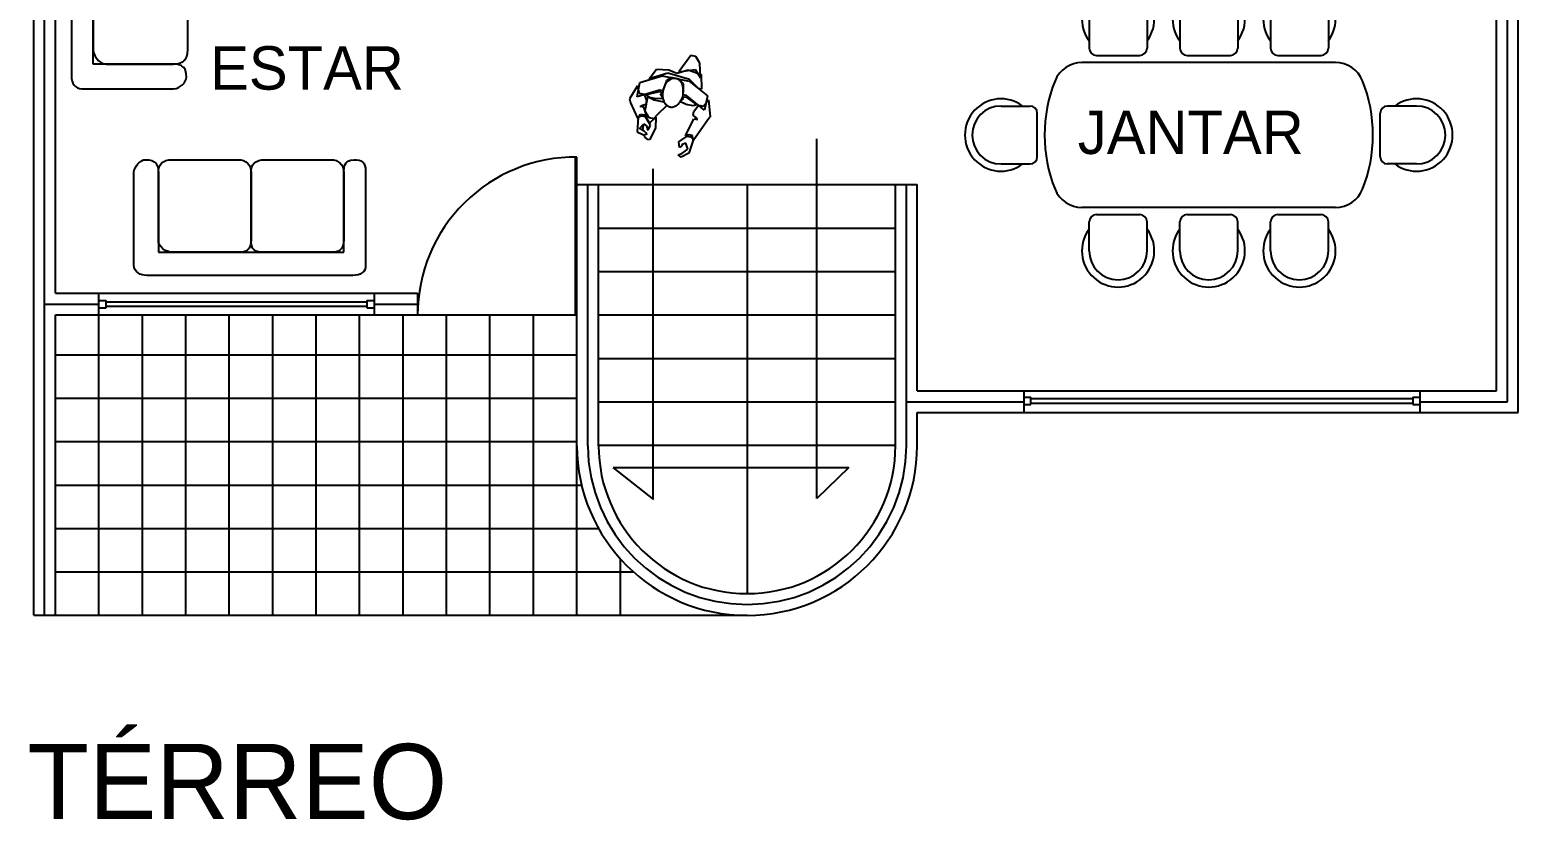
# Model space of a CAD drawing. Header units: millimetres. Extents: x 686.5 to 717.1, y 236.1 to 261.6.
# Drawn here: x 698.697 to 701.266, y 245.282 to 246.647 of the extents above; entities that cross this region are included whole.
import ezdxf

# ---------------------------------------------------------------- set-up
doc = ezdxf.new("R2010")
doc.units = ezdxf.units.MM
doc.linetypes.add('ACAD_ISO04W100', pattern=[30.5, 24, -3, 0.5, -3])
for name, color, linetype in [('3', 1, 'Continuous'), ('EJE', 4, 'ACAD_ISO04W100'), ('ESCALERAS', 5, 'Continuous'), ('LETREROS', 31, 'Continuous'), ('MUE', 2, 'Continuous'), ('MURO1', 3, 'Continuous'), ('PUERTAS', 191, 'Continuous'), ('VENTANAS', 111, 'Continuous')]:
    doc.layers.add(name, color=color, linetype=linetype)

# ---------------------------------------------------------------- blocks, each defined once
blk = doc.blocks.new('PERSON')
at = {"layer": '3', "color": 2, "linetype": 'Continuous'}
for p, q in [((-0.267, 0.155), (-0.255, 0.255)), ((-0.255, 0.255), (-0.208, 0.292)), ((-0.208, 0.267), (-0.243, 0.23)), ((-0.243, 0.23), (-0.22, 0.192)), ((-0.208, 0.292), (-0.184, 0.28)), ((-0.184, 0.28), (-0.208, 0.267)), ((-0.196, 0.217), (-0.184, 0.23)), ((-0.196, 0.205), (-0.196, 0.217)), ((-0.184, 0.23), (-0.172, 0.192)), ((0.006, 0.13), (0.03, 0.217)), ((0.03, 0.217), (0.042, 0.217)), ((0.042, 0.217), (0.065, 0.205)), ((-0.338, 0.005), (-0.267, 0.167)), ((-0.267, 0.167), (-0.255, 0.13)), ((-0.243, 0.142), (-0.267, 0.155)), ((-0.255, 0.13), (-0.232, 0.13)), ((-0.208, 0.142), (-0.243, 0.017)), ((-0.22, 0.142), (-0.243, 0.142)), ((-0.232, 0.13), (-0.208, 0.142)), ((-0.22, 0.192), (-0.196, 0.205)), ((-0.172, 0.192), (-0.22, 0.142)), ((0.018, 0.055), (0.006, 0.13)), ((0.053, 0.105), (0.018, 0.055)), ((0.053, 0.155), (0.042, 0.117)), ((0.042, 0.117), (0.089, 0.067)), ((0.077, 0.192), (0.053, 0.18)), ((0.053, 0.18), (0.077, 0.167)), ((0.065, 0.142), (0.053, 0.155)), ((0.089, 0.067), (0.053, 0.105)), ((0.065, 0.205), (0.072, 0.19)), ((0.065, 0.13), (0.065, 0.142)), ((0.089, 0.117), (0.065, 0.13)), ((0.125, 0.18), (0.077, 0.192)), ((0.077, 0.167), (0.113, 0.155)), ((0.084, 0.165), (0.089, 0.155)), ((0.113, 0.155), (0.089, 0.117)), ((0.089, 0.155), (0.089, 0.117)), ((0.137, 0.08), (0.125, 0.18)), ((-0.35, -0.02), (-0.338, 0.005)), ((-0.267, 0.017), (-0.255, 0.005)), ((-0.243, 0.017), (-0.267, 0.017)), ((-0.255, 0.005), (-0.232, -0.008)), ((0.006, 0.03), (-0.041, -0.039)), ((0.03, 0.067), (0.006, 0.03)), ((0.065, 0.067), (0.03, 0.067)), ((0.101, 0.03), (0.065, 0.067)), ((0.077, 0.067), (0.113, 0.005)), ((0.101, 0.055), (0.077, 0.067)), ((0.089, 0.067), (0.113, 0.067)), ((0.125, 0.055), (0.101, 0.055)), ((0.101, -0.07), (0.101, 0.03)), ((0.113, 0.067), (0.137, 0.08)), ((0.113, 0.005), (0.137, 0.005)), ((0.137, 0.092), (0.125, 0.055)), ((0.137, 0.005), (0.125, -0.008)), ((0.208, -0.008), (0.137, 0.092)), ((-0.315, -0.133), (-0.35, -0.02)), ((-0.291, -0.083), (-0.315, -0.133)), ((-0.303, -0.158), (-0.303, -0.058)), ((-0.303, -0.058), (-0.16, -0.133)), ((-0.255, -0.083), (-0.291, -0.083)), ((-0.232, -0.033), (-0.255, -0.083)), ((-0.243, -0.083), (-0.22, -0.07)), ((-0.16, -0.12), (-0.243, -0.083)), ((-0.232, -0.008), (-0.232, -0.033)), ((-0.22, -0.07), (-0.172, -0.07)), ((-0.172, -0.07), (-0.125, -0.083)), ((-0.125, -0.083), (-0.148, -0.108)), ((-0.019, -0.058), (0.053, -0.058)), ((0.042, -0.07), (-0.006, -0.083)), ((-0.006, -0.083), (0.018, -0.108)), ((0.03, -0.133), (0.172, -0.058)), ((0.03, -0.12), (0.113, -0.083)), ((0.089, -0.07), (0.042, -0.07)), ((0.053, -0.058), (0.101, -0.07)), ((0.113, -0.083), (0.089, -0.07)), ((0.125, -0.008), (0.101, -0.02)), ((0.101, -0.02), (0.101, -0.045)), ((0.101, -0.045), (0.125, -0.083)), ((0.125, -0.083), (0.16, -0.083)), ((0.16, -0.083), (0.184, -0.133)), ((0.172, -0.058), (0.172, -0.158)), ((0.184, -0.133), (0.22, -0.033)), ((0.22, -0.033), (0.208, -0.008)), ((-0.303, -0.158), (-0.303, -0.158)), ((-0.16, -0.233), (-0.303, -0.158)), ((-0.232, -0.295), (-0.255, -0.195)), ((-0.255, -0.195), (-0.232, -0.195)), ((-0.232, -0.195), (-0.16, -0.245)), ((-0.148, -0.12), (-0.16, -0.12)), ((-0.16, -0.133), (-0.137, -0.133)), ((-0.137, -0.108), (-0.148, -0.12)), ((-0.148, -0.108), (-0.137, -0.108)), ((-0.137, -0.133), (-0.125, -0.208)), ((-0.006, -0.208), (0.006, -0.133)), ((-0.006, -0.258), (0.113, -0.195)), ((0.006, -0.108), (0.018, -0.12)), ((0.018, -0.108), (0.006, -0.108)), ((0.006, -0.133), (0.03, -0.133)), ((0.018, -0.12), (0.03, -0.12)), ((0.172, -0.158), (0.03, -0.233)), ((0.113, -0.195), (0.077, -0.27)), ((0.172, -0.158), (0.172, -0.158)), ((-0.232, -0.27), (-0.208, -0.37)), ((-0.184, -0.32), (-0.232, -0.27)), ((-0.137, -0.308), (-0.232, -0.295)), ((-0.077, -0.283), (-0.184, -0.32)), ((0.03, -0.233), (-0.16, -0.233)), ((-0.16, -0.245), (-0.006, -0.258)), ((-0.065, -0.27), (-0.137, -0.308)), ((-0.137, -0.408), (-0.077, -0.283)), ((-0.125, -0.208), (-0.089, -0.233)), ((-0.089, -0.233), (-0.03, -0.233)), ((-0.006, -0.283), (-0.065, -0.27)), ((-0.03, -0.233), (-0.006, -0.208)), ((0.077, -0.27), (-0.006, -0.283)), ((-0.208, -0.37), (-0.172, -0.408)), ((-0.172, -0.408), (-0.137, -0.408))]:
    blk.add_line(p, q, dxfattribs=at)
for centre, radius, start, end in [((0.004, -0.133), 0.141, 163.6556, 180), ((-0.03, -0.123), 0.105, 144.7016, 163.6556), ((-0.052, -0.107), 0.0785, 120.3297, 144.7016), ((-0.066, -0.084), 0.0511, 90, 120.3297), ((-0.066, -0.084), 0.0511, 59.6703, 90), ((-0.08, -0.107), 0.0785, 35.2984, 59.6703), ((-0.101, -0.123), 0.105, 16.3444, 35.2984), ((-0.136, -0.133), 0.141, 360, 16.3444), ((0.004, -0.133), 0.141, 180, 196.3444), ((-0.03, -0.143), 0.105, 196.3444, 215.2984), ((-0.052, -0.159), 0.0785, 215.2984, 239.6703), ((-0.08, -0.159), 0.0785, 300.3297, 324.7016), ((-0.101, -0.143), 0.105, 324.7016, 343.6556), ((-0.136, -0.133), 0.141, 343.6556, 0), ((-0.066, -0.182), 0.0511, 239.6703, 270), ((-0.066, -0.182), 0.0511, 270, 300.3297)]:
    blk.add_arc(centre, radius, start, end, dxfattribs=at)
blk = doc.blocks.new('SILLON3')
at = {"color": 2}
for p, q in [((-1.178, 0.212), (-1.184, 0.196)), ((-1.178, 0.212), (-1.184, 0.196)), ((-1.169, 0.223), (-1.178, 0.212)), ((-1.169, 0.223), (-1.178, 0.212)), ((-1.164, 0.227), (-1.169, 0.223)), ((-1.164, 0.227), (-1.169, 0.223)), ((-1.157, 0.231), (-1.164, 0.227)), ((-1.157, 0.231), (-1.164, 0.227)), ((-1.151, 0.235), (-1.157, 0.231)), ((-1.151, 0.235), (-1.157, 0.231)), ((-1.144, 0.237), (-1.151, 0.235)), ((-1.144, 0.237), (-1.151, 0.235)), ((-1.127, 0.24), (-1.144, 0.237)), ((-1.127, 0.24), (-1.144, 0.237)), ((-1.109, 0.241), (-1.127, 0.24)), ((-1.109, 0.241), (-1.127, 0.24)), ((-1.096, 0.24), (-1.109, 0.241)), ((-1.096, 0.24), (-1.109, 0.241)), ((-1.086, 0.238), (-1.096, 0.24)), ((-1.086, 0.238), (-1.096, 0.24)), ((-1.076, 0.235), (-1.086, 0.238)), ((-1.076, 0.235), (-1.086, 0.238)), ((-1.068, 0.231), (-1.076, 0.235)), ((-1.068, 0.231), (-1.076, 0.235)), ((-1.061, 0.225), (-1.068, 0.231)), ((-1.061, 0.225), (-1.068, 0.231)), ((-1.055, 0.22), (-1.061, 0.225)), ((-1.055, 0.22), (-1.061, 0.225)), ((-1.05, 0.214), (-1.055, 0.22)), ((-1.05, 0.214), (-1.055, 0.22)), ((-1.046, 0.206), (-1.05, 0.214)), ((-1.046, 0.206), (-1.05, 0.214)), ((-1.041, 0.192), (-1.046, 0.206)), ((-1.041, 0.192), (-1.046, 0.206)), ((-1.018, 0.209), (-1.023, 0.201)), ((-1.018, 0.209), (-1.023, 0.201)), ((-1.012, 0.215), (-1.018, 0.209)), ((-1.012, 0.215), (-1.018, 0.209)), ((-1.007, 0.222), (-1.012, 0.215)), ((-1.007, 0.222), (-1.012, 0.215)), ((-1, 0.226), (-1.007, 0.222)), ((-1, 0.226), (-1.007, 0.222)), ((-0.984, 0.234), (-1, 0.226)), ((-0.984, 0.234), (-1, 0.226)), ((-0.967, 0.239), (-0.984, 0.234)), ((-0.967, 0.239), (-0.984, 0.234)), ((-0.948, 0.241), (-0.967, 0.239)), ((-0.948, 0.241), (-0.967, 0.239)), ((-0.492, 0.241), (-0.948, 0.241)), ((-0.492, 0.241), (-0.948, 0.241)), ((-0.492, 0.241), (-0.492, 0.241)), ((-0.467, 0.239), (-0.492, 0.241)), ((-0.467, 0.239), (-0.492, 0.241)), ((-0.447, 0.234), (-0.467, 0.239)), ((-0.447, 0.234), (-0.467, 0.239)), ((-0.442, 0.232), (-0.447, 0.234)), ((-0.442, 0.232), (-0.447, 0.234)), ((-0.438, 0.23), (-0.442, 0.232)), ((-0.438, 0.23), (-0.442, 0.232)), ((-0.429, 0.226), (-0.438, 0.23)), ((-0.429, 0.226), (-0.438, 0.23)), ((-0.423, 0.222), (-0.429, 0.226)), ((-0.423, 0.222), (-0.429, 0.226)), ((-0.416, 0.215), (-0.423, 0.222)), ((-0.416, 0.215), (-0.423, 0.222)), ((-0.411, 0.209), (-0.416, 0.215)), ((-0.411, 0.209), (-0.416, 0.215)), ((-0.406, 0.201), (-0.411, 0.209)), ((-0.406, 0.201), (-0.411, 0.209)), ((-0.374, 0.209), (-0.379, 0.201)), ((-0.374, 0.209), (-0.379, 0.201)), ((-0.37, 0.215), (-0.374, 0.209)), ((-0.37, 0.215), (-0.374, 0.209)), ((-0.363, 0.222), (-0.37, 0.215)), ((-0.363, 0.222), (-0.37, 0.215)), ((-0.356, 0.226), (-0.363, 0.222)), ((-0.356, 0.226), (-0.363, 0.222)), ((-0.342, 0.234), (-0.356, 0.226)), ((-0.342, 0.234), (-0.356, 0.226)), ((-0.324, 0.239), (-0.342, 0.234)), ((-0.324, 0.239), (-0.342, 0.234)), ((-0.305, 0.241), (-0.324, 0.239)), ((-0.305, 0.241), (-0.324, 0.239)), ((0.151, 0.241), (-0.305, 0.241)), ((0.151, 0.241), (-0.305, 0.241)), ((0.151, 0.241), (0.151, 0.241)), ((0.176, 0.239), (0.151, 0.241)), ((0.176, 0.239), (0.151, 0.241)), ((0.196, 0.234), (0.176, 0.239)), ((0.196, 0.234), (0.176, 0.239)), ((0.201, 0.232), (0.196, 0.234)), ((0.201, 0.232), (0.196, 0.234)), ((0.205, 0.23), (0.201, 0.232)), ((0.205, 0.23), (0.201, 0.232)), ((0.213, 0.226), (0.205, 0.23)), ((0.213, 0.226), (0.205, 0.23)), ((0.22, 0.222), (0.213, 0.226)), ((0.22, 0.222), (0.213, 0.226)), ((0.227, 0.215), (0.22, 0.222)), ((0.227, 0.215), (0.22, 0.222)), ((0.232, 0.209), (0.227, 0.215)), ((0.232, 0.209), (0.227, 0.215)), ((0.237, 0.201), (0.232, 0.209)), ((0.237, 0.201), (0.232, 0.209)), ((0.268, 0.209), (0.264, 0.201)), ((0.268, 0.209), (0.264, 0.201)), ((0.273, 0.215), (0.268, 0.209)), ((0.273, 0.215), (0.268, 0.209)), ((0.28, 0.222), (0.273, 0.215)), ((0.28, 0.222), (0.273, 0.215)), ((0.287, 0.226), (0.28, 0.222)), ((0.287, 0.226), (0.28, 0.222)), ((0.301, 0.234), (0.287, 0.226)), ((0.301, 0.234), (0.287, 0.226)), ((0.319, 0.239), (0.301, 0.234)), ((0.319, 0.239), (0.301, 0.234)), ((0.338, 0.241), (0.319, 0.239)), ((0.338, 0.241), (0.319, 0.239)), ((0.794, 0.241), (0.338, 0.241)), ((0.794, 0.241), (0.338, 0.241)), ((0.794, 0.241), (0.794, 0.241)), ((0.819, 0.239), (0.794, 0.241)), ((0.819, 0.239), (0.794, 0.241)), ((0.839, 0.234), (0.819, 0.239)), ((0.839, 0.234), (0.819, 0.239)), ((0.844, 0.232), (0.839, 0.234)), ((0.844, 0.232), (0.839, 0.234)), ((0.848, 0.23), (0.844, 0.232)), ((0.848, 0.23), (0.844, 0.232)), ((0.856, 0.226), (0.848, 0.23)), ((0.856, 0.226), (0.848, 0.23)), ((0.863, 0.222), (0.856, 0.226)), ((0.863, 0.222), (0.856, 0.226)), ((0.87, 0.215), (0.863, 0.222)), ((0.87, 0.215), (0.863, 0.222)), ((0.875, 0.209), (0.87, 0.215)), ((0.875, 0.209), (0.87, 0.215)), ((0.879, 0.201), (0.875, 0.209)), ((0.879, 0.201), (0.875, 0.209)), ((0.91, 0.208), (0.906, 0.201)), ((0.91, 0.208), (0.906, 0.201)), ((0.915, 0.213), (0.91, 0.208)), ((0.915, 0.213), (0.91, 0.208)), ((0.922, 0.218), (0.915, 0.213)), ((0.922, 0.218), (0.915, 0.213)), ((0.93, 0.223), (0.922, 0.218)), ((0.93, 0.223), (0.922, 0.218)), ((0.937, 0.225), (0.93, 0.223)), ((0.937, 0.225), (0.93, 0.223)), ((0.947, 0.228), (0.937, 0.225)), ((0.947, 0.228), (0.937, 0.225)), ((0.958, 0.23), (0.947, 0.228)), ((0.958, 0.23), (0.947, 0.228)), ((0.982, 0.232), (0.958, 0.23)), ((0.982, 0.232), (0.958, 0.23)), ((0.995, 0.23), (0.982, 0.232)), ((0.995, 0.23), (0.982, 0.232)), ((1.01, 0.224), (0.995, 0.23)), ((1.01, 0.224), (0.995, 0.23)), ((1.023, 0.216), (1.01, 0.224)), ((1.023, 0.216), (1.01, 0.224)), ((1.035, 0.204), (1.023, 0.216)), ((1.035, 0.204), (1.023, 0.216)), ((-1.188, 0.176), (-1.189, 0.152)), ((-1.188, 0.176), (-1.189, 0.152)), ((-1.189, 0.152), (-1.189, -0.491)), ((-1.189, 0.152), (-1.189, 0.152)), ((-1.189, 0.152), (-1.189, -0.491)), ((-1.184, 0.196), (-1.188, 0.176)), ((-1.184, 0.196), (-1.188, 0.176)), ((-1.039, 0.177), (-1.041, 0.192)), ((-1.039, 0.177), (-1.041, 0.192)), ((-1.038, 0.164), (-1.039, 0.177)), ((-1.038, 0.164), (-1.039, 0.177)), ((-1.036, 0.166), (-1.038, 0.143)), ((-1.036, 0.166), (-1.038, 0.143)), ((-1.038, 0.152), (-1.038, 0.164)), ((-1.038, 0.152), (-1.038, 0.164)), ((-1.038, -0.411), (-1.038, 0.152)), ((-1.038, -0.411), (-1.038, 0.152)), ((-1.038, 0.143), (-1.038, -0.322)), ((-1.038, 0.143), (-1.038, 0.143)), ((-1.038, 0.143), (-1.038, -0.322)), ((-1.034, 0.175), (-1.036, 0.166)), ((-1.034, 0.175), (-1.036, 0.166)), ((-1.031, 0.185), (-1.034, 0.175)), ((-1.031, 0.185), (-1.034, 0.175)), ((-1.023, 0.201), (-1.031, 0.185)), ((-1.023, 0.201), (-1.031, 0.185)), ((-0.402, 0.194), (-0.406, 0.201)), ((-0.402, 0.194), (-0.406, 0.201)), ((-0.4, 0.185), (-0.402, 0.194)), ((-0.4, 0.185), (-0.402, 0.194)), ((-0.395, 0.166), (-0.4, 0.185)), ((-0.395, 0.166), (-0.4, 0.185)), ((-0.394, 0.143), (-0.395, 0.166)), ((-0.394, 0.143), (-0.395, 0.166)), ((-0.392, 0.166), (-0.394, 0.143)), ((-0.392, 0.166), (-0.394, 0.143)), ((-0.394, 0.143), (-0.394, -0.322)), ((-0.394, 0.143), (-0.394, 0.143)), ((-0.394, 0.143), (-0.394, -0.322)), ((-0.394, -0.322), (-0.394, 0.143)), ((-0.394, -0.322), (-0.394, 0.143)), ((-0.39, 0.175), (-0.392, 0.166)), ((-0.39, 0.175), (-0.392, 0.166)), ((-0.387, 0.185), (-0.39, 0.175)), ((-0.387, 0.185), (-0.39, 0.175)), ((-0.384, 0.194), (-0.387, 0.185)), ((-0.384, 0.194), (-0.387, 0.185)), ((-0.379, 0.201), (-0.384, 0.194)), ((-0.379, 0.201), (-0.384, 0.194)), ((0.24, 0.194), (0.237, 0.201)), ((0.24, 0.194), (0.237, 0.201)), ((0.243, 0.185), (0.24, 0.194)), ((0.243, 0.185), (0.24, 0.194)), ((0.248, 0.166), (0.243, 0.185)), ((0.248, 0.166), (0.243, 0.185)), ((0.249, 0.143), (0.248, 0.166)), ((0.249, 0.143), (0.248, 0.166)), ((0.251, 0.166), (0.249, 0.143)), ((0.251, 0.166), (0.249, 0.143)), ((0.249, -0.322), (0.249, 0.143)), ((0.249, -0.322), (0.249, 0.143)), ((0.249, 0.143), (0.249, -0.322)), ((0.249, 0.143), (0.249, 0.143)), ((0.249, 0.143), (0.249, -0.322)), ((0.253, 0.175), (0.251, 0.166)), ((0.253, 0.175), (0.251, 0.166)), ((0.256, 0.185), (0.253, 0.175)), ((0.256, 0.185), (0.253, 0.175)), ((0.259, 0.194), (0.256, 0.185)), ((0.259, 0.194), (0.256, 0.185)), ((0.264, 0.201), (0.259, 0.194)), ((0.264, 0.201), (0.259, 0.194)), ((0.883, 0.194), (0.879, 0.201)), ((0.883, 0.194), (0.879, 0.201)), ((0.886, 0.185), (0.883, 0.194)), ((0.886, 0.185), (0.883, 0.194)), ((0.891, 0.166), (0.886, 0.185)), ((0.891, 0.166), (0.886, 0.185)), ((0.892, 0.143), (0.891, 0.166)), ((0.892, 0.143), (0.891, 0.166)), ((0.893, 0.163), (0.892, 0.143)), ((0.893, 0.163), (0.892, 0.143)), ((0.892, -0.322), (0.892, 0.143)), ((0.892, -0.322), (0.892, 0.143)), ((0.892, 0.143), (0.892, -0.411)), ((0.892, 0.143), (0.892, 0.143)), ((0.892, 0.143), (0.892, -0.411)), ((0.896, 0.18), (0.893, 0.163)), ((0.896, 0.18), (0.893, 0.163)), ((0.902, 0.195), (0.896, 0.18)), ((0.902, 0.195), (0.896, 0.18)), ((0.906, 0.201), (0.902, 0.195)), ((0.906, 0.201), (0.902, 0.195)), ((1.045, 0.191), (1.035, 0.204)), ((1.045, 0.191), (1.035, 0.204)), ((1.054, 0.176), (1.045, 0.191)), ((1.054, 0.176), (1.045, 0.191)), ((1.058, 0.168), (1.054, 0.176)), ((1.058, 0.168), (1.054, 0.176)), ((1.06, 0.16), (1.058, 0.168)), ((1.06, 0.16), (1.058, 0.168)), ((1.062, 0.143), (1.06, 0.16)), ((1.062, 0.143), (1.06, 0.16)), ((1.062, -0.491), (1.062, 0.143)), ((1.062, -0.491), (1.062, 0.143)), ((-1.038, -0.322), (-1.036, -0.343)), ((-1.038, -0.322), (-1.036, -0.343)), ((-1.038, -0.411), (-1.038, -0.411)), ((0.892, -0.411), (-1.038, -0.411)), ((0.892, -0.411), (-1.038, -0.411)), ((-1.036, -0.343), (-1.034, -0.353)), ((-1.036, -0.343), (-1.034, -0.353)), ((-1.034, -0.353), (-1.031, -0.361)), ((-1.034, -0.353), (-1.031, -0.361)), ((-1.031, -0.361), (-1.023, -0.377)), ((-1.031, -0.361), (-1.023, -0.377)), ((-1.023, -0.377), (-1.021, -0.381)), ((-1.023, -0.377), (-1.021, -0.381)), ((-1.021, -0.381), (-1.018, -0.384)), ((-1.021, -0.381), (-1.018, -0.384)), ((-1.018, -0.384), (-1.012, -0.389)), ((-1.018, -0.384), (-1.012, -0.389)), ((-1.012, -0.389), (-1, -0.399)), ((-1.012, -0.389), (-1, -0.399)), ((-1, -0.399), (-0.984, -0.406)), ((-1, -0.399), (-0.984, -0.406)), ((-0.984, -0.406), (-0.967, -0.41)), ((-0.984, -0.406), (-0.967, -0.41)), ((-0.967, -0.41), (-0.948, -0.411)), ((-0.967, -0.41), (-0.948, -0.411)), ((-0.948, -0.411), (-0.948, -0.411)), ((-0.948, -0.411), (-0.492, -0.411)), ((-0.948, -0.411), (-0.492, -0.411)), ((-0.492, -0.411), (-0.467, -0.41)), ((-0.492, -0.411), (-0.467, -0.41)), ((-0.467, -0.41), (-0.447, -0.406)), ((-0.467, -0.41), (-0.447, -0.406)), ((-0.447, -0.406), (-0.438, -0.403)), ((-0.447, -0.406), (-0.438, -0.403)), ((-0.438, -0.403), (-0.429, -0.399)), ((-0.438, -0.403), (-0.429, -0.399)), ((-0.429, -0.399), (-0.423, -0.394)), ((-0.429, -0.399), (-0.423, -0.394)), ((-0.423, -0.394), (-0.419, -0.392)), ((-0.423, -0.394), (-0.419, -0.392)), ((-0.419, -0.392), (-0.416, -0.389)), ((-0.419, -0.392), (-0.416, -0.389)), ((-0.416, -0.389), (-0.406, -0.377)), ((-0.416, -0.389), (-0.406, -0.377)), ((-0.406, -0.377), (-0.402, -0.37)), ((-0.406, -0.377), (-0.402, -0.37)), ((-0.402, -0.37), (-0.4, -0.361)), ((-0.402, -0.37), (-0.4, -0.361)), ((-0.4, -0.361), (-0.395, -0.343)), ((-0.4, -0.361), (-0.395, -0.343)), ((-0.395, -0.343), (-0.394, -0.322)), ((-0.395, -0.343), (-0.394, -0.322)), ((-0.394, -0.322), (-0.392, -0.343)), ((-0.394, -0.322), (-0.392, -0.343)), ((-0.394, -0.322), (-0.394, -0.322)), ((-0.392, -0.343), (-0.39, -0.353)), ((-0.392, -0.343), (-0.39, -0.353)), ((-0.39, -0.353), (-0.387, -0.361)), ((-0.39, -0.353), (-0.387, -0.361)), ((-0.387, -0.361), (-0.384, -0.37)), ((-0.387, -0.361), (-0.384, -0.37)), ((-0.384, -0.37), (-0.379, -0.377)), ((-0.384, -0.37), (-0.379, -0.377)), ((-0.379, -0.377), (-0.37, -0.389)), ((-0.379, -0.377), (-0.37, -0.389)), ((-0.37, -0.389), (-0.363, -0.394)), ((-0.37, -0.389), (-0.363, -0.394)), ((-0.363, -0.394), (-0.356, -0.399)), ((-0.363, -0.394), (-0.356, -0.399)), ((-0.356, -0.399), (-0.342, -0.406)), ((-0.356, -0.399), (-0.342, -0.406)), ((-0.342, -0.406), (-0.324, -0.41)), ((-0.342, -0.406), (-0.324, -0.41)), ((-0.324, -0.41), (-0.305, -0.411)), ((-0.324, -0.41), (-0.305, -0.411)), ((-0.305, -0.411), (-0.305, -0.411)), ((-0.305, -0.411), (0.151, -0.411)), ((-0.305, -0.411), (0.151, -0.411)), ((0.151, -0.411), (0.176, -0.41)), ((0.151, -0.411), (0.176, -0.41)), ((0.176, -0.41), (0.196, -0.406)), ((0.176, -0.41), (0.196, -0.406)), ((0.196, -0.406), (0.205, -0.403)), ((0.196, -0.406), (0.205, -0.403)), ((0.205, -0.403), (0.213, -0.399)), ((0.205, -0.403), (0.213, -0.399)), ((0.213, -0.399), (0.22, -0.394)), ((0.213, -0.399), (0.22, -0.394)), ((0.22, -0.394), (0.224, -0.392)), ((0.22, -0.394), (0.224, -0.392)), ((0.224, -0.392), (0.227, -0.389)), ((0.224, -0.392), (0.227, -0.389)), ((0.227, -0.389), (0.237, -0.377)), ((0.227, -0.389), (0.237, -0.377)), ((0.237, -0.377), (0.24, -0.37)), ((0.237, -0.377), (0.24, -0.37)), ((0.24, -0.37), (0.243, -0.361)), ((0.24, -0.37), (0.243, -0.361)), ((0.243, -0.361), (0.248, -0.343)), ((0.243, -0.361), (0.248, -0.343)), ((0.248, -0.343), (0.249, -0.322)), ((0.248, -0.343), (0.249, -0.322)), ((0.249, -0.322), (0.249, -0.322)), ((0.249, -0.322), (0.251, -0.343)), ((0.249, -0.322), (0.251, -0.343)), ((0.251, -0.343), (0.253, -0.353)), ((0.251, -0.343), (0.253, -0.353)), ((0.253, -0.353), (0.256, -0.361)), ((0.253, -0.353), (0.256, -0.361)), ((0.256, -0.361), (0.259, -0.37)), ((0.256, -0.361), (0.259, -0.37)), ((0.259, -0.37), (0.264, -0.377)), ((0.259, -0.37), (0.264, -0.377)), ((0.264, -0.377), (0.273, -0.389)), ((0.264, -0.377), (0.273, -0.389)), ((0.273, -0.389), (0.28, -0.394)), ((0.273, -0.389), (0.28, -0.394)), ((0.28, -0.394), (0.287, -0.399)), ((0.28, -0.394), (0.287, -0.399)), ((0.287, -0.399), (0.301, -0.406)), ((0.287, -0.399), (0.301, -0.406)), ((0.301, -0.406), (0.319, -0.41)), ((0.301, -0.406), (0.319, -0.41)), ((0.319, -0.41), (0.338, -0.411)), ((0.319, -0.41), (0.338, -0.411)), ((0.338, -0.411), (0.338, -0.411)), ((0.338, -0.411), (0.794, -0.411)), ((0.338, -0.411), (0.794, -0.411)), ((0.794, -0.411), (0.811, -0.409)), ((0.794, -0.411), (0.811, -0.409)), ((0.811, -0.409), (0.828, -0.403)), ((0.811, -0.409), (0.828, -0.403)), ((0.828, -0.403), (0.836, -0.399)), ((0.828, -0.403), (0.836, -0.399)), ((0.836, -0.399), (0.845, -0.394)), ((0.836, -0.399), (0.845, -0.394)), ((0.845, -0.394), (0.852, -0.388)), ((0.845, -0.394), (0.852, -0.388)), ((0.852, -0.388), (0.86, -0.383)), ((0.852, -0.388), (0.86, -0.383)), ((0.86, -0.383), (0.867, -0.377)), ((0.86, -0.383), (0.867, -0.377)), ((0.867, -0.377), (0.873, -0.369)), ((0.867, -0.377), (0.873, -0.369)), ((0.873, -0.369), (0.883, -0.355)), ((0.873, -0.369), (0.883, -0.355)), ((0.883, -0.355), (0.89, -0.338)), ((0.883, -0.355), (0.89, -0.338)), ((0.89, -0.338), (0.892, -0.322)), ((0.89, -0.338), (0.892, -0.322)), ((0.892, -0.322), (0.892, -0.322)), ((-1.189, -0.491), (-1.187, -0.509)), ((-1.189, -0.491), (-1.187, -0.509)), ((-1.187, -0.509), (-1.185, -0.518)), ((-1.187, -0.509), (-1.185, -0.518)), ((1.058, -0.514), (1.06, -0.507)), ((1.058, -0.514), (1.06, -0.507)), ((1.06, -0.507), (1.062, -0.491)), ((1.06, -0.507), (1.062, -0.491)), ((1.062, -0.491), (1.062, -0.491)), ((-1.185, -0.518), (-1.182, -0.525)), ((-1.185, -0.518), (-1.182, -0.525)), ((-1.182, -0.525), (-1.179, -0.531)), ((-1.182, -0.525), (-1.179, -0.531)), ((-1.179, -0.531), (-1.175, -0.537)), ((-1.179, -0.531), (-1.175, -0.537)), ((-1.175, -0.537), (-1.17, -0.542)), ((-1.175, -0.537), (-1.17, -0.542)), ((-1.17, -0.542), (-1.167, -0.545)), ((-1.17, -0.542), (-1.167, -0.545)), ((-1.167, -0.545), (-1.164, -0.547)), ((-1.167, -0.545), (-1.164, -0.547)), ((-1.164, -0.547), (-1.151, -0.554)), ((-1.164, -0.547), (-1.151, -0.554)), ((-1.151, -0.554), (-1.136, -0.558)), ((-1.151, -0.554), (-1.136, -0.558)), ((-1.136, -0.558), (-1.119, -0.561)), ((-1.136, -0.558), (-1.119, -0.561)), ((-1.119, -0.561), (-1.099, -0.562)), ((-1.119, -0.561), (-1.099, -0.562)), ((-1.099, -0.562), (0.972, -0.562)), ((-1.099, -0.562), (-1.099, -0.562)), ((-1.099, -0.562), (0.972, -0.562)), ((0.972, -0.562), (0.991, -0.561)), ((0.972, -0.562), (0.991, -0.561)), ((0.991, -0.561), (1.009, -0.557)), ((0.991, -0.561), (1.009, -0.557)), ((1.009, -0.557), (1.024, -0.552)), ((1.009, -0.557), (1.024, -0.552)), ((1.024, -0.552), (1.038, -0.544)), ((1.024, -0.552), (1.038, -0.544)), ((1.038, -0.544), (1.047, -0.533)), ((1.038, -0.544), (1.047, -0.533)), ((1.047, -0.533), (1.052, -0.527)), ((1.047, -0.533), (1.052, -0.527)), ((1.052, -0.527), (1.055, -0.521)), ((1.052, -0.527), (1.055, -0.521)), ((1.055, -0.521), (1.058, -0.514)), ((1.055, -0.521), (1.058, -0.514))]:
    blk.add_line(p, q, dxfattribs=at)
blk = doc.blocks.new('SILLON2')
at = {"color": 2}
for p, q in [((-0.746, 0.51), (-0.731, 0.515)), ((-0.746, 0.51), (-0.731, 0.515)), ((-0.731, 0.515), (-0.713, 0.518)), ((-0.731, 0.515), (-0.713, 0.518)), ((-0.713, 0.518), (-0.695, 0.52)), ((-0.713, 0.518), (-0.695, 0.52)), ((-0.695, 0.52), (0.728, 0.52)), ((-0.695, 0.52), (-0.695, 0.52)), ((-0.695, 0.52), (0.728, 0.52)), ((0.728, 0.52), (0.745, 0.518)), ((0.728, 0.52), (0.745, 0.518)), ((0.745, 0.518), (0.76, 0.515)), ((0.745, 0.518), (0.76, 0.515)), ((0.76, 0.515), (0.775, 0.51)), ((0.76, 0.515), (0.775, 0.51)), ((-0.783, 0.449), (-0.782, 0.464)), ((-0.783, 0.449), (-0.782, 0.464)), ((-0.783, -0.2), (-0.783, 0.449)), ((-0.783, -0.2), (-0.783, 0.449)), ((-0.782, 0.464), (-0.777, 0.479)), ((-0.782, 0.464), (-0.777, 0.479)), ((-0.777, 0.479), (-0.77, 0.491)), ((-0.777, 0.479), (-0.77, 0.491)), ((-0.77, 0.491), (-0.758, 0.501)), ((-0.77, 0.491), (-0.758, 0.501)), ((-0.758, 0.501), (-0.746, 0.51)), ((-0.758, 0.501), (-0.746, 0.51)), ((0.775, 0.51), (0.788, 0.501)), ((0.775, 0.51), (0.788, 0.501)), ((0.788, 0.501), (0.8, 0.491)), ((0.788, 0.501), (0.8, 0.491)), ((0.8, 0.491), (0.808, 0.479)), ((0.8, 0.491), (0.808, 0.479)), ((0.808, 0.479), (0.815, 0.464)), ((0.808, 0.479), (0.815, 0.464)), ((0.815, 0.464), (0.817, 0.449)), ((0.815, 0.464), (0.817, 0.449)), ((0.817, 0.449), (0.817, -0.192)), ((0.817, 0.449), (0.817, 0.449)), ((0.817, 0.449), (0.817, -0.192)), ((-0.633, 0.359), (-0.633, 0.359)), ((0.648, 0.359), (-0.633, 0.359)), ((-0.633, 0.359), (-0.633, -0.192)), ((-0.633, 0.359), (-0.633, -0.192)), ((0.648, 0.359), (-0.633, 0.359)), ((-0.631, 0.295), (-0.626, 0.314)), ((-0.631, 0.295), (-0.626, 0.314)), ((-0.626, 0.314), (-0.618, 0.331)), ((-0.626, 0.314), (-0.618, 0.331)), ((-0.618, 0.331), (-0.608, 0.342)), ((-0.618, 0.331), (-0.608, 0.342)), ((-0.608, 0.342), (-0.594, 0.351)), ((-0.608, 0.342), (-0.594, 0.351)), ((-0.594, 0.351), (-0.579, 0.356)), ((-0.594, 0.351), (-0.579, 0.356)), ((-0.579, 0.356), (-0.562, 0.357)), ((-0.579, 0.356), (-0.562, 0.357)), ((-0.562, 0.357), (-0.544, 0.359)), ((-0.562, 0.357), (-0.544, 0.359)), ((-0.544, 0.359), (-0.544, 0.359)), ((-0.544, 0.359), (-0.09, 0.359)), ((-0.544, 0.359), (-0.09, 0.359)), ((-0.09, 0.359), (-0.065, 0.357)), ((-0.09, 0.359), (-0.065, 0.357)), ((-0.065, 0.357), (-0.045, 0.356)), ((-0.065, 0.357), (-0.045, 0.356)), ((-0.045, 0.356), (-0.027, 0.351)), ((-0.045, 0.356), (-0.027, 0.351)), ((-0.027, 0.351), (-0.013, 0.342)), ((-0.027, 0.351), (-0.013, 0.342)), ((-0.013, 0.342), (-0.003, 0.331)), ((-0.013, 0.342), (-0.003, 0.331)), ((-0.003, 0.331), (0.003, 0.314)), ((-0.003, 0.331), (0.003, 0.314)), ((0.003, 0.314), (0.007, 0.295)), ((0.003, 0.314), (0.007, 0.295)), ((0.01, 0.295), (0.015, 0.314)), ((0.01, 0.295), (0.015, 0.314)), ((0.015, 0.314), (0.022, 0.331)), ((0.015, 0.314), (0.022, 0.331)), ((0.022, 0.331), (0.033, 0.342)), ((0.022, 0.331), (0.033, 0.342)), ((0.033, 0.342), (0.045, 0.351)), ((0.033, 0.342), (0.045, 0.351)), ((0.045, 0.351), (0.06, 0.356)), ((0.045, 0.351), (0.06, 0.356)), ((0.06, 0.356), (0.079, 0.357)), ((0.06, 0.356), (0.079, 0.357)), ((0.079, 0.357), (0.097, 0.359)), ((0.079, 0.357), (0.097, 0.359)), ((0.097, 0.359), (0.097, 0.359)), ((0.097, 0.359), (0.551, 0.359)), ((0.097, 0.359), (0.551, 0.359)), ((0.551, 0.359), (0.567, 0.357)), ((0.551, 0.359), (0.567, 0.357)), ((0.567, 0.357), (0.584, 0.352)), ((0.567, 0.357), (0.584, 0.352)), ((0.584, 0.352), (0.601, 0.346)), ((0.584, 0.352), (0.601, 0.346)), ((0.601, 0.346), (0.616, 0.334)), ((0.601, 0.346), (0.616, 0.334)), ((0.616, 0.334), (0.629, 0.322)), ((0.616, 0.334), (0.629, 0.322)), ((0.629, 0.322), (0.639, 0.307)), ((0.629, 0.322), (0.639, 0.307)), ((0.648, -0.192), (0.648, 0.359)), ((0.648, -0.192), (0.648, 0.359)), ((-0.633, 0.27), (-0.631, 0.295)), ((-0.633, 0.27), (-0.631, 0.295)), ((-0.633, -0.192), (-0.633, 0.27)), ((-0.633, -0.192), (-0.633, 0.27)), ((0.007, 0.295), (0.008, 0.27)), ((0.007, 0.295), (0.008, 0.27)), ((0.008, 0.27), (0.01, 0.295)), ((0.008, 0.27), (0.01, 0.295)), ((0.008, 0.27), (0.008, -0.192)), ((0.008, 0.27), (0.008, 0.27)), ((0.008, 0.27), (0.008, -0.192)), ((0.008, -0.192), (0.008, 0.27)), ((0.008, -0.192), (0.008, 0.27)), ((0.639, 0.307), (0.646, 0.289)), ((0.639, 0.307), (0.646, 0.289)), ((0.646, 0.289), (0.648, 0.27)), ((0.646, 0.289), (0.648, 0.27)), ((0.648, 0.27), (0.648, -0.192)), ((0.648, 0.27), (0.648, 0.27)), ((0.648, 0.27), (0.648, -0.192)), ((-0.783, -0.2), (-0.783, -0.2)), ((-0.782, -0.222), (-0.783, -0.2)), ((-0.782, -0.222), (-0.783, -0.2)), ((-0.633, -0.203), (-0.634, -0.217)), ((-0.633, -0.203), (-0.634, -0.217)), ((-0.633, -0.192), (-0.633, -0.192)), ((-0.631, -0.21), (-0.633, -0.192)), ((-0.631, -0.21), (-0.633, -0.192)), ((-0.633, -0.192), (-0.633, -0.203)), ((-0.633, -0.192), (-0.633, -0.203)), ((0.008, -0.192), (0.007, -0.21)), ((0.008, -0.192), (0.007, -0.21)), ((0.008, -0.192), (0.008, -0.192)), ((0.01, -0.21), (0.008, -0.192)), ((0.01, -0.21), (0.008, -0.192)), ((0.648, -0.192), (0.646, -0.21)), ((0.648, -0.192), (0.646, -0.21)), ((0.648, -0.192), (0.648, -0.192)), ((0.649, -0.21), (0.648, -0.192)), ((0.649, -0.21), (0.648, -0.192)), ((0.817, -0.192), (0.815, -0.208)), ((0.817, -0.192), (0.815, -0.208)), ((-0.778, -0.238), (-0.782, -0.222)), ((-0.778, -0.238), (-0.782, -0.222)), ((-0.772, -0.252), (-0.778, -0.238)), ((-0.772, -0.252), (-0.778, -0.238)), ((-0.768, -0.259), (-0.772, -0.252)), ((-0.768, -0.259), (-0.772, -0.252)), ((-0.763, -0.264), (-0.768, -0.259)), ((-0.763, -0.264), (-0.768, -0.259)), ((-0.751, -0.272), (-0.763, -0.264)), ((-0.751, -0.272), (-0.763, -0.264)), ((-0.738, -0.277), (-0.751, -0.272)), ((-0.738, -0.277), (-0.751, -0.272)), ((-0.721, -0.279), (-0.738, -0.277)), ((-0.721, -0.279), (-0.738, -0.277)), ((-0.703, -0.28), (-0.721, -0.279)), ((-0.703, -0.28), (-0.721, -0.279)), ((-0.679, -0.277), (-0.703, -0.28)), ((-0.679, -0.277), (-0.703, -0.28)), ((-0.663, -0.27), (-0.679, -0.277)), ((-0.663, -0.27), (-0.679, -0.277)), ((-0.656, -0.265), (-0.663, -0.27)), ((-0.656, -0.265), (-0.663, -0.27)), ((-0.649, -0.259), (-0.656, -0.265)), ((-0.649, -0.259), (-0.656, -0.265)), ((-0.641, -0.247), (-0.649, -0.259)), ((-0.641, -0.247), (-0.649, -0.259)), ((-0.636, -0.232), (-0.641, -0.247)), ((-0.636, -0.232), (-0.641, -0.247)), ((-0.634, -0.217), (-0.636, -0.232)), ((-0.634, -0.217), (-0.636, -0.232)), ((-0.626, -0.228), (-0.631, -0.21)), ((-0.626, -0.228), (-0.631, -0.21)), ((-0.618, -0.243), (-0.626, -0.228)), ((-0.618, -0.243), (-0.626, -0.228)), ((-0.616, -0.247), (-0.618, -0.243)), ((-0.616, -0.247), (-0.618, -0.243)), ((-0.613, -0.25), (-0.616, -0.247)), ((-0.613, -0.25), (-0.616, -0.247)), ((-0.608, -0.257), (-0.613, -0.25)), ((-0.608, -0.257), (-0.613, -0.25)), ((-0.594, -0.267), (-0.608, -0.257)), ((-0.594, -0.267), (-0.608, -0.257)), ((-0.579, -0.274), (-0.594, -0.267)), ((-0.579, -0.274), (-0.594, -0.267)), ((-0.562, -0.279), (-0.579, -0.274)), ((-0.562, -0.279), (-0.579, -0.274)), ((-0.544, -0.28), (-0.562, -0.279)), ((-0.544, -0.28), (-0.562, -0.279)), ((-0.09, -0.28), (-0.544, -0.28)), ((-0.09, -0.28), (-0.544, -0.28)), ((-0.065, -0.279), (-0.09, -0.28)), ((-0.065, -0.279), (-0.09, -0.28)), ((-0.09, -0.28), (-0.09, -0.28)), ((-0.045, -0.274), (-0.065, -0.279)), ((-0.045, -0.274), (-0.065, -0.279)), ((-0.027, -0.267), (-0.045, -0.274)), ((-0.027, -0.267), (-0.045, -0.274)), ((-0.013, -0.257), (-0.027, -0.267)), ((-0.013, -0.257), (-0.027, -0.267)), ((-0.003, -0.243), (-0.013, -0.257)), ((-0.003, -0.243), (-0.013, -0.257)), ((0.003, -0.228), (-0.003, -0.243)), ((0.003, -0.228), (-0.003, -0.243)), ((0.007, -0.21), (0.003, -0.228)), ((0.007, -0.21), (0.003, -0.228)), ((0.015, -0.228), (0.01, -0.21)), ((0.015, -0.228), (0.01, -0.21)), ((0.022, -0.243), (0.015, -0.228)), ((0.022, -0.243), (0.015, -0.228)), ((0.033, -0.257), (0.022, -0.243)), ((0.033, -0.257), (0.022, -0.243)), ((0.045, -0.267), (0.033, -0.257)), ((0.045, -0.267), (0.033, -0.257)), ((0.06, -0.274), (0.045, -0.267)), ((0.06, -0.274), (0.045, -0.267)), ((0.079, -0.279), (0.06, -0.274)), ((0.079, -0.279), (0.06, -0.274)), ((0.097, -0.28), (0.079, -0.279)), ((0.097, -0.28), (0.079, -0.279)), ((0.551, -0.28), (0.097, -0.28)), ((0.551, -0.28), (0.097, -0.28)), ((0.576, -0.279), (0.551, -0.28)), ((0.576, -0.279), (0.551, -0.28)), ((0.551, -0.28), (0.551, -0.28)), ((0.596, -0.274), (0.576, -0.279)), ((0.596, -0.274), (0.576, -0.279)), ((0.612, -0.267), (0.596, -0.274)), ((0.612, -0.267), (0.596, -0.274)), ((0.626, -0.257), (0.612, -0.267)), ((0.626, -0.257), (0.612, -0.267)), ((0.636, -0.243), (0.626, -0.257)), ((0.636, -0.243), (0.626, -0.257)), ((0.643, -0.228), (0.636, -0.243)), ((0.643, -0.228), (0.636, -0.243)), ((0.646, -0.21), (0.643, -0.228)), ((0.646, -0.21), (0.643, -0.228)), ((0.651, -0.228), (0.649, -0.21)), ((0.651, -0.228), (0.649, -0.21)), ((0.658, -0.243), (0.651, -0.228)), ((0.658, -0.243), (0.651, -0.228)), ((0.666, -0.257), (0.658, -0.243)), ((0.666, -0.257), (0.658, -0.243)), ((0.678, -0.267), (0.666, -0.257)), ((0.678, -0.267), (0.666, -0.257)), ((0.693, -0.274), (0.678, -0.267)), ((0.693, -0.274), (0.678, -0.267)), ((0.713, -0.279), (0.693, -0.274)), ((0.713, -0.279), (0.693, -0.274)), ((0.736, -0.28), (0.713, -0.279)), ((0.736, -0.28), (0.713, -0.279)), ((0.75, -0.279), (0.736, -0.28)), ((0.75, -0.279), (0.736, -0.28)), ((0.763, -0.272), (0.75, -0.279)), ((0.763, -0.272), (0.75, -0.279)), ((0.776, -0.264), (0.763, -0.272)), ((0.776, -0.264), (0.763, -0.272)), ((0.783, -0.259), (0.776, -0.264)), ((0.783, -0.259), (0.776, -0.264)), ((0.79, -0.252), (0.783, -0.259)), ((0.79, -0.252), (0.783, -0.259)), ((0.8, -0.238), (0.79, -0.252)), ((0.8, -0.238), (0.79, -0.252)), ((0.808, -0.223), (0.8, -0.238)), ((0.808, -0.223), (0.8, -0.238)), ((0.815, -0.208), (0.808, -0.223)), ((0.815, -0.208), (0.808, -0.223))]:
    blk.add_line(p, q, dxfattribs=at)
blk = doc.blocks.new('COMEDOR1')
at = {"layer": '3', "color": 2}
for p, q in [((-0.837, 0.826), (-0.837, 0.626)), ((-0.437, 0.826), (-0.437, 0.626)), ((-0.211, 0.826), (-0.211, 0.626)), ((0.189, 0.826), (0.189, 0.626)), ((0.415, 0.826), (0.415, 0.626)), ((0.815, 0.826), (0.815, 0.626)), ((0.865, 0.526), (-0.887, 0.526)), ((-0.787, 0.576), (-0.487, 0.576)), ((-0.161, 0.576), (0.139, 0.576)), ((0.465, 0.576), (0.765, 0.576)), ((-1.445, 0.226), (-1.245, 0.226)), ((1.423, 0.226), (1.223, 0.226)), ((-1.195, -0.124), (-1.195, 0.176)), ((1.173, -0.124), (1.173, 0.176)), ((-1.445, -0.174), (-1.245, -0.174)), ((1.423, -0.174), (1.223, -0.174)), ((0.865, -0.474), (-0.887, -0.474)), ((-0.837, -0.774), (-0.837, -0.574)), ((-0.787, -0.524), (-0.487, -0.524)), ((-0.437, -0.774), (-0.437, -0.574)), ((-0.211, -0.774), (-0.211, -0.574)), ((-0.161, -0.524), (0.139, -0.524)), ((0.189, -0.774), (0.189, -0.574)), ((0.415, -0.774), (0.415, -0.574)), ((0.465, -0.524), (0.765, -0.524)), ((0.815, -0.774), (0.815, -0.574))]:
    blk.add_line(p, q, dxfattribs=at)
for centre, radius, start, end in [((-0.637, 0.826), 0.25, 323.1301, 216.8699), ((-0.011, 0.826), 0.25, 323.1301, 216.8699), ((0.615, 0.826), 0.25, 323.1301, 216.8699), ((-0.637, 0.826), 0.2, 360, 180), ((-0.011, 0.826), 0.2, 360, 180), ((0.615, 0.826), 0.2, 360, 180), ((-0.787, 0.626), 0.05, 180, 270), ((-0.487, 0.626), 0.05, 270, 360), ((-0.161, 0.626), 0.05, 180, 270), ((0.139, 0.626), 0.05, 270, 360), ((0.465, 0.626), 0.05, 180, 270), ((0.765, 0.626), 0.05, 270, 360), ((-0.887, 0.326), 0.2, 90, 157.9757), ((0.865, 0.326), 0.2, 22.0243, 90), ((-0.145, 0.026), 1, 157.9757, 202.0243), ((0.123, 0.026), 1, 337.9757, 22.0243), ((-1.445, 0.026), 0.25, 53.1301, 306.8699), ((-1.445, 0.026), 0.2, 90, 270), ((-1.245, 0.176), 0.05, 360, 90), ((1.223, 0.176), 0.05, 90, 180), ((1.423, 0.026), 0.25, 233.1301, 126.8699), ((1.423, 0.026), 0.2, 270, 90), ((-1.245, -0.124), 0.05, 270, 360), ((1.223, -0.124), 0.05, 180, 270), ((-0.887, -0.274), 0.2, 202.0243, 270), ((0.865, -0.274), 0.2, 270, 337.9757), ((-0.787, -0.574), 0.05, 90, 180), ((-0.487, -0.574), 0.05, 360, 90), ((-0.161, -0.574), 0.05, 90, 180), ((0.139, -0.574), 0.05, 360, 90), ((0.465, -0.574), 0.05, 90, 180), ((0.765, -0.574), 0.05, 360, 90), ((-0.637, -0.774), 0.25, 143.1301, 36.8699), ((-0.011, -0.774), 0.25, 143.1301, 36.8699), ((0.615, -0.774), 0.25, 143.1301, 36.8699), ((-0.637, -0.774), 0.2, 180, 360), ((-0.011, -0.774), 0.2, 180, 360), ((0.615, -0.774), 0.2, 180, 360)]:
    blk.add_arc(centre, radius, start, end, dxfattribs=at)

msp = doc.modelspace()

# ---------------------------------------------------------------- linework, layer by layer
at = {"layer": 'EJE'}
for p, q in [((698.7227, 245.6361), (698.7227, 247.2236)), ((701.2477, 246.0048), (701.2477, 247.2236)), ((699.6602, 245.929), (699.6602, 246.3798)), ((700.2102, 245.929), (700.2102, 246.3798)), ((698.7227, 246.1736), (698.8165, 246.1736)), ((699.2915, 246.1736), (699.3665, 246.1736)), ((700.2102, 246.0048), (700.4129, 246.0048)), ((701.0969, 246.0048), (701.2477, 246.0048))]:
    msp.add_line(p, q, dxfattribs=at)
msp.add_arc((699.9352, 245.9298), 0.275, 180.175, 359.825, dxfattribs=at)
at = {"layer": 'ESCALERAS'}
for p, q in [((699.679, 246.3798), (700.1915, 246.3798)), ((699.9352, 246.3798), (699.9352, 245.6736)), ((699.679, 246.3048), (700.1915, 246.3048)), ((699.679, 246.2298), (700.1915, 246.2298)), ((699.679, 246.1548), (700.1915, 246.1548)), ((699.679, 246.0798), (700.1915, 246.0798)), ((699.679, 246.0048), (700.1915, 246.0048)), ((699.679, 245.9298), (700.1915, 245.9298))]:
    msp.add_line(p, q, dxfattribs=at)
at = {"layer": 'MUE'}
for p, q in [((700.0557, 245.8377), (700.0557, 246.4589)), ((699.7728, 246.4071), (699.7728, 245.8374)), ((698.8165, 245.6361), (698.8165, 246.1548)), ((698.8915, 245.6361), (698.8915, 246.1548)), ((698.9665, 245.6361), (698.9665, 246.1548)), ((699.0415, 245.6361), (699.0415, 246.1548)), ((699.1165, 245.6361), (699.1165, 246.1548)), ((699.1915, 245.6361), (699.1915, 246.1548)), ((699.2665, 245.6361), (699.2665, 246.1548)), ((699.3415, 245.6361), (699.3415, 246.1548)), ((699.4165, 245.6361), (699.4165, 246.1548)), ((699.4915, 245.6361), (699.4915, 246.1548)), ((699.5665, 245.6361), (699.5665, 246.1548)), ((698.7415, 246.0861), (699.6415, 246.0861)), ((698.7415, 246.0111), (699.6415, 246.0111)), ((698.7415, 245.9361), (699.6415, 245.9361)), ((699.6415, 245.6361), (699.6415, 245.929)), ((699.7042, 245.8913), (700.1111, 245.8913)), ((699.7745, 245.8359), (699.7042, 245.8913)), ((700.1111, 245.8913), (700.0557, 245.8377)), ((698.7415, 245.8611), (699.6496, 245.8611)), ((698.7415, 245.7861), (699.6791, 245.7861)), ((699.7165, 245.6361), (699.7165, 245.7338)), ((698.7415, 245.7111), (699.7392, 245.7111)), ((698.7415, 245.6361), (699.9352, 245.6361))]:
    msp.add_line(p, q, dxfattribs=at)
at = {"layer": 'MURO1'}
for p, q in [((698.704, 245.6361), (698.704, 247.2236)), ((698.7415, 246.1923), (698.7415, 247.2236)), ((701.2665, 245.9861), (701.2665, 247.2236)), ((701.229, 246.0236), (701.229, 246.8861)), ((699.6415, 246.1548), (699.6415, 246.3798)), ((699.6415, 246.3798), (699.679, 246.3798)), ((699.679, 245.929), (699.679, 246.3798)), ((700.1915, 245.929), (700.1915, 246.3798)), ((700.1915, 246.3798), (700.229, 246.3798)), ((700.229, 246.0236), (700.229, 246.3798)), ((698.7415, 246.1923), (699.3665, 246.1923)), ((698.8165, 246.1548), (698.8165, 246.1923)), ((699.2915, 246.1923), (699.2915, 246.1548)), ((699.3665, 246.1923), (699.3665, 246.1548)), ((698.7415, 245.6361), (698.7415, 246.1548)), ((698.7415, 246.1548), (699.3665, 246.1548)), ((699.6415, 245.929), (699.6415, 246.1548)), ((700.229, 246.0236), (701.229, 246.0236)), ((700.4129, 246.0236), (700.4129, 245.9861)), ((701.0969, 246.0236), (701.0969, 245.9861)), ((700.229, 245.9861), (701.2665, 245.9861)), ((700.229, 245.929), (700.229, 245.9861)), ((698.704, 245.6361), (698.7415, 245.6361))]:
    msp.add_line(p, q, dxfattribs=at)
for radius, start, end in [(0.2938, 180.1639, 359.8361), (0.2563, 180.1879, 359.8121)]:
    msp.add_arc((699.9352, 245.9298), radius, start, end, dxfattribs=at)
at = {"layer": 'PUERTAS'}
for p, q in [((699.639, 246.1548), (699.639, 246.4273)), ((699.6415, 246.1548), (699.6415, 246.4273)), ((699.3665, 246.1548), (699.6415, 246.1548))]:
    msp.add_line(p, q, dxfattribs=at)
msp.add_arc((699.639, 246.1548), 0.2725, 89.4743, 180, dxfattribs=at)
at = {"layer": 'VENTANAS'}
for p, q in [((698.8165, 246.1798), (698.829, 246.1798)), ((698.829, 246.1673), (698.829, 246.1798)), ((699.279, 246.1798), (699.279, 246.1673)), ((699.279, 246.1798), (699.2915, 246.1798)), ((698.8165, 246.1673), (698.829, 246.1673)), ((698.829, 246.1773), (699.279, 246.1773)), ((698.829, 246.1698), (699.279, 246.1698)), ((699.279, 246.1673), (699.2915, 246.1673)), ((700.4127, 246.0127), (700.4252, 246.0127)), ((700.4127, 246.0002), (700.4252, 246.0002)), ((700.4252, 246.0002), (700.4252, 246.0127)), ((700.4252, 246.0102), (701.0844, 246.0102)), ((700.4252, 246.0027), (701.0844, 246.0027)), ((701.0844, 246.0127), (701.0844, 246.0002)), ((701.0844, 246.0127), (701.0969, 246.0127)), ((701.0844, 246.0002), (701.0969, 246.0002))]:
    msp.add_line(p, q, dxfattribs=at)

# ---------------------------------------------------------------- block references
at = {"layer": 'MUE', "yscale": 0.25, "zscale": 0.25}
for name, p, xscale, rotation in [('SILLON3', (698.9095, 246.8109), 0.25, 270), ('PERSON', (699.7848, 246.5091), 0.2499999999999885, 168.8331455570889), ('SILLON2', (699.081, 246.3527), 0.25, 180)]:
    msp.add_blockref(name, p, dxfattribs=dict(at, xscale=xscale, rotation=rotation))
at = {"layer": 'MURO1', "xscale": 0.25, "yscale": 0.25, "zscale": 0.25}
msp.add_blockref('COMEDOR1', (700.735, 246.459), dxfattribs=at)

# ---------------------------------------------------------------- texts
at = {"layer": 'LETREROS', "color": 1}
for s, p in [('ESTAR', (699.0084, 246.5438)), ('JANTAR', (700.5061, 246.4327))]:
    msp.add_text(s, height=0.075, dxfattribs=at).set_placement(p)
at = {"layer": 'LETREROS', "color": 2}
msp.add_text('TÉRREO', height=0.13, dxfattribs=at).set_placement((698.6931, 245.2841))

doc.saveas('drawing.dxf')
